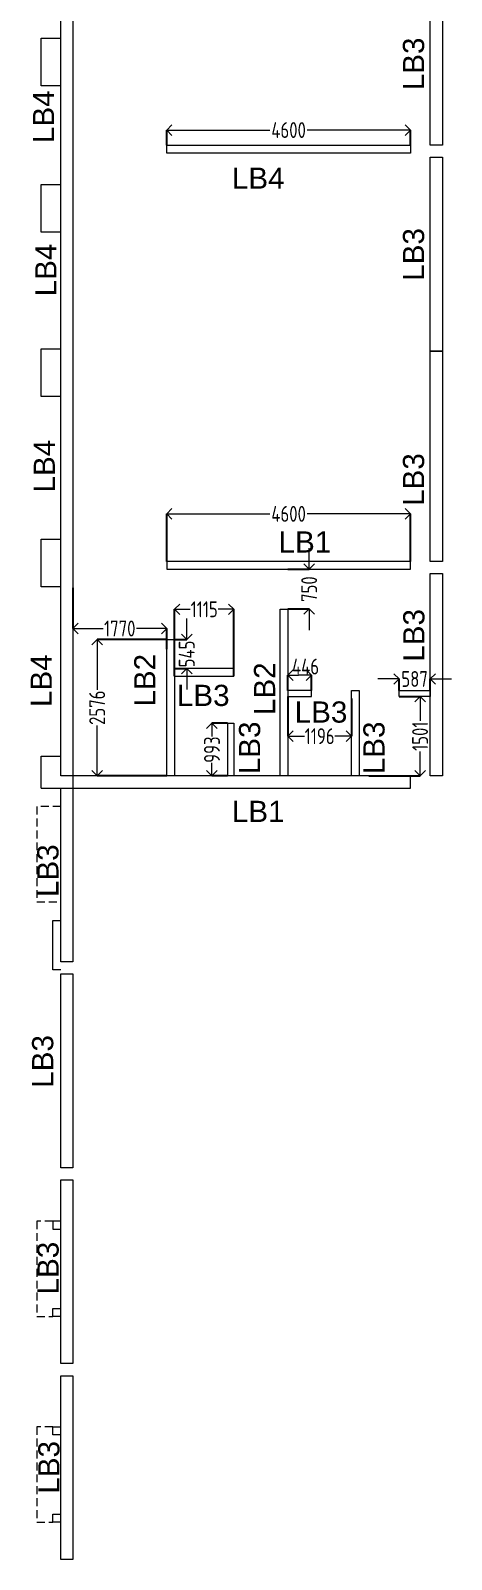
# Model space of a CAD drawing. Header units: inches. Extents: x -605 to 2991212, y -2872845 to 0.
# Drawn here: x 2199400 to 2207338, y -2693250 to -2664371 of the extents above; entities that cross this region are included whole.
import ezdxf
from ezdxf.enums import TextEntityAlignment as Align

# ---------------------------------------------------------------- set-up
doc = ezdxf.new("R2010")
doc.units = ezdxf.units.IN
doc.header["$LTSCALE"] = 600
doc.header["$MEASUREMENT"] = 0
doc.linetypes.add('DASHED2', pattern=[0.375, 0.25, -0.125])
for name, color, linetype, lineweight in [('GB', 6, 'Continuous', 20), ('rDIMension', 1, 'Continuous', 18), ('rRCC 2', 40, 'Continuous', 15)]:
    doc.layers.add(name, color=color, linetype=linetype, lineweight=lineweight)
doc.styles.add('DIM', font='geniso.shx', dxfattribs={"width": 0.85})
doc.styles.get("Standard").update_dxf_attribs({"font": 'arial.ttf'})
doc.dimstyles.new('ST-100', dxfattribs={"dimscale": 100, "dimtxt": 2.5, "dimasz": 2, "dimexe": 0.18, "dimexo": 0.0625, "dimgap": 0.2, "dimtad": 0, "dimdec": 0, "dimzin": 0, "dimdsep": 46, "dimtxsty": 'DIM', "dimblk": 'OPEN90', "dimcen": 0.09, "dimclrd": 256, "dimclrt": 7, "dimadec": 0, "dimazin": 0, "dimtfac": 1, "dimtdec": 0, "dimtofl": 0, "dimtmove": 0, "dimatfit": 3, "dimldrblk": 'OPEN90', "dimfxl": 1, "dimtolj": 1, "dimtzin": 0, "dimlwd": -1, "dimarcsym": 0})

# ---------------------------------------------------------------- blocks, each defined once
blk = doc.blocks.new('_Open90')
at = {"color": 0, "linetype": 'ByBlock', "lineweight": -2}
for p, q in [((0, 0), (-1, 0)), ((-0.5, 0.5), (0, 0)), ((0, 0), (-0.5, -0.5))]:
    blk.add_line(p, q, dxfattribs=at)
blk = doc.blocks.new('*D1608')
at = {"layer": 'Defpoints', "color": 0}
for p in [(2202117, -2675874), (2202345, -2675874), (2202117, -2676419)]:
    blk.add_point(p, dxfattribs=at)
at = {"layer": 'rDIMension'}
for p, q in [((2202345, -2675674), (2202345, -2675474)), ((2202345, -2676619), (2202345, -2676819))]:
    blk.add_line(p, q, dxfattribs=at)
at = {"layer": 'rDIMension', "color": 0, "linetype": 'ByBlock', "lineweight": -2}
for p, q in [((2202117, -2675874), (2202345, -2675874)), ((2202117, -2676419), (2202345, -2676419))]:
    blk.add_line(p, q, dxfattribs=at)
at = {"layer": 'rDIMension', "xscale": 200, "yscale": 200, "zscale": 200}
for p, rotation in [((2202345, -2675874), 270), ((2202345, -2676419), 90)]:
    blk.add_blockref('_Open90', p, dxfattribs=dict(at, rotation=rotation))
at = {"layer": 'rDIMension', "color": 7, "insert": (2202345, -2676147), "char_height": 300, "attachment_point": 5, "rotation": 90, "style": 'DIM'}
blk.add_mtext('\\A1;545', dxfattribs=at)
blk = doc.blocks.new('*D1609')
at = {"layer": 'Defpoints', "color": 0}
for p in [(2203232, -2675303), (2202117, -2676569), (2203232, -2676569)]:
    blk.add_point(p, dxfattribs=at)
at = {"layer": 'rDIMension', "color": 0, "linetype": 'ByBlock', "lineweight": -2}
for p, q in [((2202117, -2676569), (2202117, -2675303)), ((2203232, -2676569), (2203232, -2675303))]:
    blk.add_line(p, q, dxfattribs=at)
at = {"layer": 'rDIMension'}
for p, q in [((2202317, -2675303), (2202413, -2675303)), ((2203032, -2675303), (2202937, -2675303))]:
    blk.add_line(p, q, dxfattribs=at)
at = {"layer": 'rDIMension', "xscale": 200, "yscale": 200, "zscale": 200, "rotation": 180}
blk.add_blockref('_Open90', (2202117, -2675303), dxfattribs=at)
at = {"layer": 'rDIMension', "xscale": 200, "yscale": 200, "zscale": 200}
blk.add_blockref('_Open90', (2203232, -2675303), dxfattribs=at)
at = {"layer": 'rDIMension', "color": 7, "insert": (2202675, -2675303), "char_height": 300, "attachment_point": 5, "style": 'DIM'}
blk.add_mtext('\\A1;1115', dxfattribs=at)
blk = doc.blocks.new('*D1610')
at = {"layer": 'Defpoints', "color": 0}
for p in [(2204255, -2676549), (2204255, -2676834), (2204701, -2676834)]:
    blk.add_point(p, dxfattribs=at)
at = {"layer": 'rDIMension', "color": 0, "linetype": 'ByBlock', "lineweight": -2}
for p, q in [((2204255, -2676834), (2204255, -2676549)), ((2204701, -2676834), (2204701, -2676549))]:
    blk.add_line(p, q, dxfattribs=at)
at = {"layer": 'rDIMension'}
blk.add_line((2204501, -2676549), (2204455, -2676549), dxfattribs=at)
at = {"layer": 'rDIMension', "xscale": 200, "yscale": 200, "zscale": 200, "rotation": 180}
blk.add_blockref('_Open90', (2204255, -2676549), dxfattribs=at)
at = {"layer": 'rDIMension', "xscale": 200, "yscale": 200, "zscale": 200}
blk.add_blockref('_Open90', (2204701, -2676549), dxfattribs=at)
at = {"layer": 'rDIMension', "color": 7, "insert": (2204587, -2676384), "char_height": 300, "attachment_point": 5, "style": 'DIM'}
blk.add_mtext('\\A1;446', dxfattribs=at)
blk = doc.blocks.new('*D1611')
at = {"layer": 'Defpoints', "color": 0}
for p in [(2206351, -2676949), (2205779, -2678450), (2206747, -2678450)]:
    blk.add_point(p, dxfattribs=at)
at = {"layer": 'rDIMension', "color": 0, "linetype": 'ByBlock', "lineweight": -2}
for p, q in [((2206351, -2676949), (2206747, -2676949)), ((2205779, -2678450), (2206747, -2678450))]:
    blk.add_line(p, q, dxfattribs=at)
at = {"layer": 'rDIMension'}
for p, q in [((2206747, -2677149), (2206747, -2677412)), ((2206747, -2678250), (2206747, -2677988))]:
    blk.add_line(p, q, dxfattribs=at)
at = {"layer": 'rDIMension', "xscale": 200, "yscale": 200, "zscale": 200}
for p, rotation in [((2206747, -2676949), 90), ((2206747, -2678450), 270)]:
    blk.add_blockref('_Open90', p, dxfattribs=dict(at, rotation=rotation))
at = {"layer": 'rDIMension', "color": 7, "insert": (2206747, -2677700), "char_height": 300, "attachment_point": 5, "rotation": 90, "style": 'DIM'}
blk.add_mtext('\\A1;1501', dxfattribs=at)
blk = doc.blocks.new('*D1612')
at = {"layer": 'Defpoints', "color": 0}
for p in [(2204255, -2676949), (2205451, -2676989), (2204255, -2677700)]:
    blk.add_point(p, dxfattribs=at)
at = {"layer": 'rDIMension', "color": 0, "linetype": 'ByBlock', "lineweight": -2}
for p, q in [((2204255, -2676949), (2204255, -2677700)), ((2205451, -2676989), (2205451, -2677700))]:
    blk.add_line(p, q, dxfattribs=at)
at = {"layer": 'rDIMension'}
for p, q in [((2204455, -2677700), (2204565, -2677700)), ((2205251, -2677700), (2205141, -2677700))]:
    blk.add_line(p, q, dxfattribs=at)
at = {"layer": 'rDIMension', "xscale": 200, "yscale": 200, "zscale": 200, "rotation": 180}
blk.add_blockref('_Open90', (2204255, -2677700), dxfattribs=at)
at = {"layer": 'rDIMension', "xscale": 200, "yscale": 200, "zscale": 200}
blk.add_blockref('_Open90', (2205451, -2677700), dxfattribs=at)
at = {"layer": 'rDIMension', "color": 7, "insert": (2204853, -2677700), "char_height": 300, "attachment_point": 5, "style": 'DIM'}
blk.add_mtext('\\A1;1196', dxfattribs=at)
blk = doc.blocks.new('*D1613')
at = {"layer": 'Defpoints', "color": 0}
for p in [(2200197, -2674895), (2201967, -2675666), (2201967, -2676054)]:
    blk.add_point(p, dxfattribs=at)
at = {"layer": 'rDIMension', "color": 0, "linetype": 'ByBlock', "lineweight": -2}
for p, q in [((2200197, -2674895), (2200197, -2675666)), ((2201967, -2676054), (2201967, -2675666))]:
    blk.add_line(p, q, dxfattribs=at)
at = {"layer": 'rDIMension'}
for p, q in [((2200397, -2675666), (2200769, -2675666)), ((2201767, -2675666), (2201396, -2675666))]:
    blk.add_line(p, q, dxfattribs=at)
at = {"layer": 'rDIMension', "xscale": 200, "yscale": 200, "zscale": 200, "rotation": 180}
blk.add_blockref('_Open90', (2200197, -2675666), dxfattribs=at)
at = {"layer": 'rDIMension', "xscale": 200, "yscale": 200, "zscale": 200}
blk.add_blockref('_Open90', (2201967, -2675666), dxfattribs=at)
at = {"layer": 'rDIMension', "color": 7, "insert": (2201082, -2675666), "char_height": 300, "attachment_point": 5, "style": 'DIM'}
blk.add_mtext('\\A1;1770', dxfattribs=at)
blk = doc.blocks.new('*D1615')
at = {"layer": 'Defpoints', "color": 0}
for p in [(2206938, -2676619), (2206351, -2676834), (2206938, -2676834)]:
    blk.add_point(p, dxfattribs=at)
at = {"layer": 'rDIMension'}
for p, q in [((2206151, -2676619), (2205951, -2676619)), ((2207138, -2676619), (2207338, -2676619))]:
    blk.add_line(p, q, dxfattribs=at)
at = {"layer": 'rDIMension', "color": 0, "linetype": 'ByBlock', "lineweight": -2}
for p, q in [((2206351, -2676834), (2206351, -2676619)), ((2206938, -2676834), (2206938, -2676619))]:
    blk.add_line(p, q, dxfattribs=at)
at = {"layer": 'rDIMension', "xscale": 200, "yscale": 200, "zscale": 200}
blk.add_blockref('_Open90', (2206351, -2676619), dxfattribs=at)
at = {"layer": 'rDIMension', "xscale": 200, "yscale": 200, "zscale": 200, "rotation": 180}
blk.add_blockref('_Open90', (2206938, -2676619), dxfattribs=at)
at = {"layer": 'rDIMension', "color": 7, "insert": (2206644, -2676619), "char_height": 300, "attachment_point": 5, "style": 'DIM'}
blk.add_mtext('\\A1;587', dxfattribs=at)
blk = doc.blocks.new('*D1616')
at = {"layer": 'Defpoints', "color": 0}
for p in [(2200656, -2675874), (2201967, -2675874), (2201967, -2678450)]:
    blk.add_point(p, dxfattribs=at)
at = {"layer": 'rDIMension', "color": 0, "linetype": 'ByBlock', "lineweight": -2}
for p, q in [((2201967, -2675874), (2200656, -2675874)), ((2201967, -2678450), (2200656, -2678450))]:
    blk.add_line(p, q, dxfattribs=at)
at = {"layer": 'rDIMension'}
for p, q in [((2200656, -2676074), (2200656, -2676823)), ((2200656, -2678250), (2200656, -2677501))]:
    blk.add_line(p, q, dxfattribs=at)
at = {"layer": 'rDIMension', "xscale": 200, "yscale": 200, "zscale": 200}
for p, rotation in [((2200656, -2675874), 90), ((2200656, -2678450), 270)]:
    blk.add_blockref('_Open90', p, dxfattribs=dict(at, rotation=rotation))
at = {"layer": 'rDIMension', "color": 7, "insert": (2200656, -2677162), "char_height": 300, "attachment_point": 5, "rotation": 90, "style": 'DIM'}
blk.add_mtext('\\A1;2576', dxfattribs=at)
blk = doc.blocks.new('*D1617')
at = {"layer": 'Defpoints', "color": 0}
for p in [(2204255, -2674547), (2204655, -2674547), (2204255, -2675297)]:
    blk.add_point(p, dxfattribs=at)
at = {"layer": 'rDIMension'}
for p, q in [((2204655, -2674347), (2204655, -2674147)), ((2204655, -2675497), (2204655, -2675697))]:
    blk.add_line(p, q, dxfattribs=at)
at = {"layer": 'rDIMension', "color": 0, "linetype": 'ByBlock', "lineweight": -2}
for p, q in [((2204255, -2674547), (2204655, -2674547)), ((2204255, -2675297), (2204655, -2675297))]:
    blk.add_line(p, q, dxfattribs=at)
at = {"layer": 'rDIMension', "xscale": 200, "yscale": 200, "zscale": 200}
for p, rotation in [((2204655, -2674547), 270), ((2204655, -2675297), 90)]:
    blk.add_blockref('_Open90', p, dxfattribs=dict(at, rotation=rotation))
at = {"layer": 'rDIMension', "color": 7, "insert": (2204655, -2674922), "char_height": 300, "attachment_point": 5, "rotation": 90, "style": 'DIM'}
blk.add_mtext('\\A1;750', dxfattribs=at)
blk = doc.blocks.new('*D1619')
at = {"layer": 'Defpoints', "color": 0}
for p in [(2201967, -2666251), (2201967, -2666534), (2206568, -2666534)]:
    blk.add_point(p, dxfattribs=at)
at = {"layer": 'rDIMension', "color": 0, "linetype": 'ByBlock', "lineweight": -2}
for p, q in [((2201967, -2666534), (2201967, -2666251)), ((2206568, -2666534), (2206568, -2666251))]:
    blk.add_line(p, q, dxfattribs=at)
at = {"layer": 'rDIMension'}
for p, q in [((2202167, -2666251), (2203916, -2666251)), ((2206368, -2666251), (2204619, -2666251))]:
    blk.add_line(p, q, dxfattribs=at)
at = {"layer": 'rDIMension', "xscale": 200, "yscale": 200, "zscale": 200, "rotation": 180}
blk.add_blockref('_Open90', (2201967, -2666251), dxfattribs=at)
at = {"layer": 'rDIMension', "xscale": 200, "yscale": 200, "zscale": 200}
blk.add_blockref('_Open90', (2206568, -2666251), dxfattribs=at)
at = {"layer": 'rDIMension', "color": 7, "insert": (2204267, -2666251), "char_height": 300, "attachment_point": 5, "style": 'DIM'}
blk.add_mtext('\\A1;4600', dxfattribs=at)
blk = doc.blocks.new('*D1621')
at = {"layer": 'Defpoints', "color": 0}
for p in [(2201967, -2673500), (2201967, -2674397), (2206568, -2674397)]:
    blk.add_point(p, dxfattribs=at)
at = {"layer": 'rDIMension', "color": 0, "linetype": 'ByBlock', "lineweight": -2}
for p, q in [((2201967, -2674397), (2201967, -2673500)), ((2206568, -2674397), (2206568, -2673500))]:
    blk.add_line(p, q, dxfattribs=at)
at = {"layer": 'rDIMension'}
for p, q in [((2202167, -2673500), (2203916, -2673500)), ((2206368, -2673500), (2204619, -2673500))]:
    blk.add_line(p, q, dxfattribs=at)
at = {"layer": 'rDIMension', "xscale": 200, "yscale": 200, "zscale": 200, "rotation": 180}
blk.add_blockref('_Open90', (2201967, -2673500), dxfattribs=at)
at = {"layer": 'rDIMension', "xscale": 200, "yscale": 200, "zscale": 200}
blk.add_blockref('_Open90', (2206568, -2673500), dxfattribs=at)
at = {"layer": 'rDIMension', "color": 7, "insert": (2204267, -2673500), "char_height": 300, "attachment_point": 5, "style": 'DIM'}
blk.add_mtext('\\A1;4600', dxfattribs=at)
blk = doc.blocks.new('*D1643')
at = {"layer": 'Defpoints', "color": 0}
for p in [(2202821, -2677457), (2203117, -2677457), (2203117, -2678450)]:
    blk.add_point(p, dxfattribs=at)
at = {"layer": 'rDIMension', "color": 0, "linetype": 'ByBlock', "lineweight": -2}
for p, q in [((2203117, -2677457), (2202821, -2677457)), ((2203117, -2678450), (2202821, -2678450))]:
    blk.add_line(p, q, dxfattribs=at)
at = {"layer": 'rDIMension'}
for p, q in [((2202821, -2677657), (2202821, -2677704)), ((2202821, -2678250), (2202821, -2678203))]:
    blk.add_line(p, q, dxfattribs=at)
at = {"layer": 'rDIMension', "xscale": 200, "yscale": 200, "zscale": 200}
for p, rotation in [((2202821, -2677457), 90), ((2202821, -2678450), 270)]:
    blk.add_blockref('_Open90', p, dxfattribs=dict(at, rotation=rotation))
at = {"layer": 'rDIMension', "color": 7, "insert": (2202821, -2677954), "char_height": 300, "attachment_point": 5, "rotation": 90, "style": 'DIM'}
blk.add_mtext('\\A1;993', dxfattribs=at)

msp = doc.modelspace()

# ---------------------------------------------------------------- linework, layer by layer
at = {"layer": 'GB', "color": 1, "linetype": 'ByBlock'}
for points in [[(2200197.5, -2678450.3), (2199967.5, -2678450.3), (2199967.5, -2649080.3), (2200197.5, -2649080.3)], [(2207167.5, -2666534.3), (2206937.5, -2666534.3), (2206937.5, -2663609.3), (2207167.5, -2663609.3)], [(2206567.5, -2666684.3), (2201967.5, -2666684.3), (2201967.5, -2666534.3), (2206567.5, -2666534.3)], [(2207167.5, -2670425.9), (2206937.5, -2670425.9), (2206937.5, -2666764.3), (2207167.5, -2666764.3)], [(2207167.5, -2674397.4), (2206937.5, -2674397.4), (2206937.5, -2670425.9), (2207167.5, -2670425.9)], [(2201967.5, -2674547.4), (2206567.5, -2674547.4), (2206567.5, -2674397.4), (2201967.5, -2674397.4)], [(2207167.5, -2678450.3), (2206937.5, -2678450.3), (2206937.5, -2674627.4), (2207167.5, -2674627.4)], [(2204255, -2678450.3), (2204105, -2678450.3), (2204105, -2675297.4), (2204255, -2675297.4)], [(2202117.5, -2678450.3), (2201967.5, -2678450.3), (2201967.5, -2675874.1), (2202117.5, -2675874.1)], [(2202117.5, -2676569.1), (2203232.5, -2676569.1), (2203232.5, -2676419.1), (2202117.5, -2676419.1)], [(2204255, -2676949.3), (2204700.9, -2676949.3), (2204700.9, -2676834.3), (2204255, -2676834.3)], [(2205600.9, -2678450.3), (2205450.9, -2678450.3), (2205450.9, -2676834.3), (2205600.9, -2676834.3)], [(2206937.5, -2676949.3), (2206350.9, -2676949.3), (2206350.9, -2676834.3), (2206937.5, -2676834.3)], [(2203117.5, -2677456.8), (2203232.5, -2677456.8), (2203232.5, -2678450.3), (2203117.5, -2678450.3)], [(2200197.5, -2678680.3), (2206567.5, -2678680.3), (2206567.5, -2678450.3), (2200197.5, -2678450.3)], [(2200197.5, -2681961.8), (2199967.5, -2681961.8), (2199967.5, -2678680.3), (2200197.5, -2678680.3)], [(2200197.5, -2685850.3), (2199967.5, -2685850.3), (2199967.5, -2682191.8), (2200197.5, -2682191.8)], [(2199967.5, -2686080.3), (2200197.5, -2686080.3), (2200197.5, -2689551.8), (2199967.5, -2689551.8)], [(2200197.5, -2693250.3), (2199967.5, -2693250.3), (2199967.5, -2689781.8), (2200197.5, -2689781.8)]]:
    msp.add_lwpolyline(points, close=True, dxfattribs=at)
for points in [[(2199967.5, -2665415.3), (2199597.5, -2665415.3), (2199597.5, -2664515.3), (2199975.4, -2664516.7)], [(2199967.5, -2668180.3), (2199597.5, -2668180.3), (2199597.5, -2667280.3), (2199967.5, -2667280.3)], [(2199967.5, -2671280.3), (2199597.5, -2671280.3), (2199597.5, -2670380.3), (2199967.5, -2670380.3)], [(2199967.5, -2674880.3), (2199597.5, -2674880.3), (2199597.5, -2674397.4), (2199597.5, -2673980.3), (2199967.5, -2673980.3)], [(2199597.5, -2678680.3), (2199597.5, -2678080.3), (2199967.5, -2678080.3)], [(2199597.5, -2678680.3), (2199967.5, -2678680.3)], [(2199967.5, -2682110.3), (2199817.5, -2682110.3), (2199817.5, -2681180.3), (2199967.5, -2681180.3)], [(2199967.5, -2686860.3), (2199817.5, -2686860.3), (2199817.5, -2687010.3), (2199967.5, -2687010.3)], [(2199967.5, -2688660.5), (2199817.5, -2688660.5), (2199817.2, -2688510.5), (2199967.5, -2688510.5)], [(2199967.5, -2690893.9), (2199817.5, -2690893.9), (2199817.5, -2690743.9), (2199967.5, -2690743.9)], [(2199967.5, -2692544.2), (2199817.5, -2692544.2), (2199817.5, -2692394.2), (2199967.5, -2692393.9)]]:
    msp.add_lwpolyline(points, dxfattribs=at)
at = {"layer": 'GB', "color": 2, "linetype": 'DASHED2'}
for points in [[(2199967.5, -2679030.3), (2199517.5, -2679030.3), (2199517.5, -2680830.5), (2199967.5, -2680830.5)], [(2199817.5, -2686860.3), (2199517.5, -2686860.3), (2199517.5, -2688660.5), (2199817.5, -2688660.5)], [(2199817.5, -2690743.9), (2199517.5, -2690743.9), (2199517.5, -2692544.2), (2199817.5, -2692544.2)]]:
    msp.add_lwpolyline(points, dxfattribs=at)

# ---------------------------------------------------------------- texts
at = {"layer": 'rRCC 2'}
for s, p in [('LB3', (2206623.4, -2665000.6)), ('LB4', (2199643.7, -2665998.2)), ('LB3', (2206623.4, -2668599.3)), ('LB4', (2199687, -2668893.9)), ('LB4', (2199658.2, -2672598.4)), ('LB3', (2206623.4, -2672852.2)), ('LB3', (2206629.1, -2675795.4)), ('LB4', (2199600.5, -2676651.4)), ('LB2', (2201554.6, -2676643.3)), ('LB2', (2203813.7, -2676803)), ('LB3', (2203530.4, -2677920.2)), ('LB3', (2205877, -2677920.2)), ('LB3', (2199726.6, -2680240.4)), ('LB3', (2199627.5, -2683843)), ('LB3', (2199728.9, -2687747.2)), ('LB3', (2199744.6, -2691510.6))]:
    msp.add_text(s, height=400, rotation=90, dxfattribs=at).set_placement(p, align=Align.MIDDLE_CENTER)
for s, p in [('LB4', (2203693.6, -2667159.2)), ('LB1', (2204574.5, -2674030.6)), ('LB3', (2202656.4, -2676929.1)), ('LB3', (2204878.6, -2677243.5)), ('LB1', (2203693.6, -2679120.3))]:
    msp.add_text(s, height=400, dxfattribs=at).set_placement(p, align=Align.MIDDLE_CENTER)

# ---------------------------------------------------------------- dimensions: what is measured, and where the dimension line sits
at = {"layer": 'rDIMension', "color": 1, "linetype": 'ByBlock'}
for base, p1, p2, picture, middle in [((2201967.5, -2666251), (2206567.5, -2666534.3), (2201967.5, -2666534.3), '*D1619', (2204267.5, -2666251)), ((2201967.5, -2673499.9), (2206567.5, -2674397.4), (2201967.5, -2674397.4), '*D1621', (2204267.5, -2673499.9)), ((2201967.5, -2675666.2), (2200197.5, -2674894.6), (2201967.5, -2676054.1), '*D1613', (2201082.5, -2675666.2)), ((2203232.5, -2675302.7), (2202117.5, -2676569.1), (2203232.5, -2676569.1), '*D1609', (2202675, -2675302.7)), ((2204255, -2676549.3), (2204700.9, -2676834.3), (2204255, -2676834.3), '*D1610', (2204587.4, -2676384.3)), ((2206937.5, -2676618.6), (2206350.9, -2676834.3), (2206937.5, -2676834.3), '*D1615', (2206644.2, -2676618.6)), ((2204255, -2677700), (2205450.9, -2676989.3), (2204255, -2676949.3), '*D1612', (2204852.9, -2677700))]:
    dim = msp.add_linear_dim(base=base, p1=p1, p2=p2, dimstyle='ST-100', override={"dimtxt": 3, "dimexe": 0, "dimexo": 0, "dimblk": 'Open90', "dimtmove": 1, "dimfxl": 1.25, "dimtfillclr": 256, "dimarcsym": 2}, dxfattribs=at)
    dim.commit()
    dim.dimension.update_dxf_attribs({"geometry": picture, "text_midpoint": middle})
for base, p1, p2, picture, middle in [((2204655.2, -2674547.4), (2204255, -2675297.4), (2204255, -2674547.4), '*D1617', (2204655.2, -2674922.4)), ((2202345, -2675874.1), (2202117.5, -2676419.1), (2202117.5, -2675874.1), '*D1608', (2202345, -2676146.6)), ((2200656, -2675874.1), (2201967.5, -2678450.3), (2201967.5, -2675874.1), '*D1616', (2200656, -2677162.2)), ((2206747, -2678450.3), (2206350.9, -2676949.3), (2205778.5, -2678450.3), '*D1611', (2206747, -2677699.8)), ((2202821.3445, -2677456.7741), (2203117.4679, -2678450.2548), (2203117.4679, -2677456.7741), '*D1643', (2202821.3445, -2677953.5144))]:
    dim = msp.add_linear_dim(base=base, p1=p1, p2=p2, angle=90, dimstyle='ST-100', override={"dimtxt": 3, "dimexe": 0, "dimexo": 0, "dimblk": 'Open90', "dimtmove": 1, "dimfxl": 1.25, "dimtfillclr": 256, "dimarcsym": 2}, dxfattribs=at)
    dim.commit()
    dim.dimension.update_dxf_attribs({"geometry": picture, "text_midpoint": middle})

doc.saveas('drawing.dxf')
